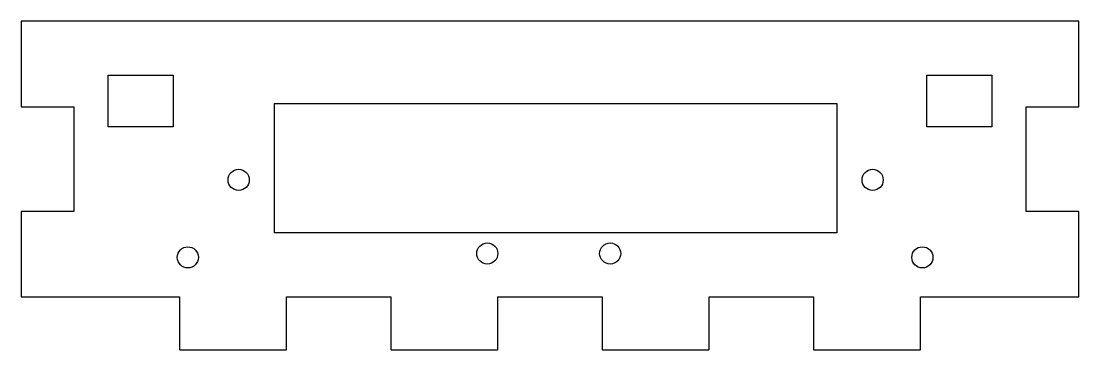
# Model space of a CAD drawing. Header units: millimetres. Extents: x -71 to 129, y 28 to 90.
import ezdxf

# ---------------------------------------------------------------- set-up
doc = ezdxf.new("R2010")
doc.units = ezdxf.units.MM
doc.layers.get('0').update_dxf_attribs({"linetype": 'CONTINUOUS'})

msp = doc.modelspace()

# ---------------------------------------------------------------- linework, layer by layer
for points in [[(129.03, 73.92), (129.03, 89.96), (129, 90.01), (128.95, 90.04), (-71.08, 90.04), (-71.14, 90.01), (-71.17, 89.96), (-71.17, 73.92), (-71.14, 73.87), (-71.08, 73.84), (-61.17, 73.84), (-61.17, 54.04), (-71.08, 54.04), (-71.14, 54.01), (-71.17, 53.96), (-71.17, 37.92), (-71.14, 37.87), (-71.08, 37.84), (-41.17, 37.84), (-41.17, 27.92), (-41.14, 27.87), (-41.08, 27.84), (-21.05, 27.84), (-21, 27.87), (-20.97, 27.92), (-20.97, 37.84), (-1.17, 37.84), (-1.17, 27.92), (-1.14, 27.87), (-1.08, 27.84), (18.95, 27.84), (19, 27.87), (19.03, 27.92), (19.03, 37.84), (38.83, 37.84), (38.83, 27.92), (38.86, 27.87), (38.92, 27.84), (58.95, 27.84), (59, 27.87), (59.03, 27.92), (59.03, 37.84), (78.83, 37.84), (78.83, 27.92), (78.86, 27.87), (78.92, 27.84), (98.95, 27.84), (99, 27.87), (99.03, 27.92), (99.03, 37.84), (128.95, 37.84), (129, 37.87), (129.03, 37.92), (129.03, 53.96), (129, 54.01), (128.95, 54.04), (119.03, 54.04), (119.03, 73.84), (128.95, 73.84), (129, 73.87)], [(-42.42, 70.04), (-54.72, 70.04), (-54.72, 79.84), (-42.42, 79.84)], [(100.28, 79.84), (112.58, 79.84), (112.58, 70.04), (100.28, 70.04)], [(-23.22, 74.44), (83.22, 74.44), (83.22, 49.96), (-23.22, 49.96)]]:
    msp.add_lwpolyline(points, close=True)
for centre in [(-30, 60), (90, 60), (17.06, 46.07), (40.33, 46.07), (-39.62, 45.34), (99.42, 45.34)]:
    msp.add_circle(centre, 2)

doc.saveas('drawing.dxf')
